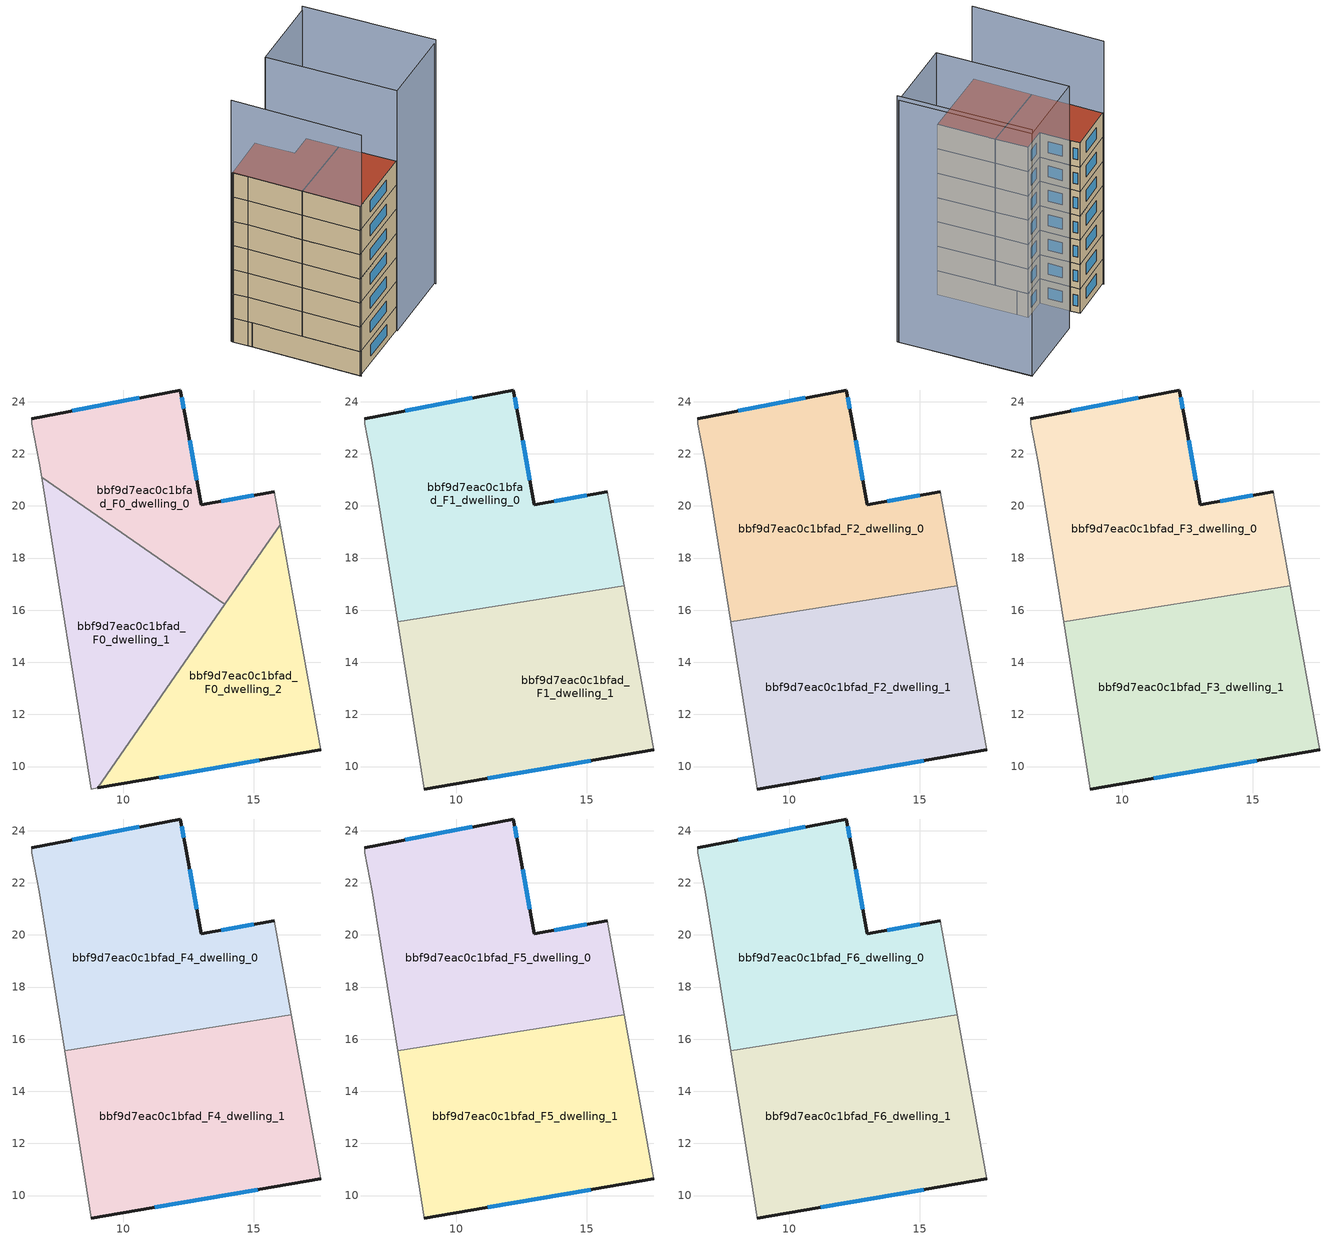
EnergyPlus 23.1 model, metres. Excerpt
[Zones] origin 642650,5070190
bbf9d7eac0c1bfad_F0_dwelling_0
 floor ground (EU_floor_Construction): 12.38,23.45 12.98,20.04 15.78,20.54 16.01,19.28 13.9,16.23 6.86,21.11 6.78,21.65 6.48,23.15 6.48,23.35 12.18,24.45 z0
 wall outside (EU_wall_Construction): 15.78,20.54 12.98,20.04 12.38,23.45 12.18,24.45 6.48,23.35 z0:3
 wall to bbf9d7eac0c1bfad_F0_dwelling_1 (EU_wall_Construction): 6.86,21.11 13.9,16.23 z0:3
 wall adiabatic (EU_wall_Construction): 6.48,23.35 6.48,23.15 6.78,21.65 6.86,21.11 / 16.01,19.28 15.78,20.54 z0:3
 wall to bbf9d7eac0c1bfad_F0_dwelling_2 (EU_wall_Construction): 13.9,16.23 16.01,19.28 z0:3
 window (EU_Window_Construction): 10.61,24.15 8.05,23.65 / 12.33,23.72 12.24,24.17 / 12.82,20.98 12.55,22.51 / 15.01,20.41 13.75,20.18 z0.83:2.17
bbf9d7eac0c1bfad_F0_dwelling_1
 floor ground (EU_floor_Construction): 13.9,16.23 9.01,9.18 8.78,9.14 6.86,21.11 z0
 wall adiabatic (EU_wall_Construction): 6.86,21.11 8.78,9.14 9.01,9.18 z0:3
 wall to bbf9d7eac0c1bfad_F0_dwelling_2 (EU_wall_Construction): 9.01,9.18 13.9,16.23 z0:3
bbf9d7eac0c1bfad_F0_dwelling_2
 floor ground (EU_floor_Construction): 16.01,19.28 17.58,10.64 9.01,9.18 z0
 wall outside (EU_wall_Construction): 9.01,9.18 17.58,10.64 z0:3
 wall adiabatic (EU_wall_Construction): 17.58,10.64 16.01,19.28 z0:3
 window (EU_Window_Construction): 11.37,9.58 15.22,10.23 z0.83:2.17
bbf9d7eac0c1bfad_F1_dwelling_0
 floor to bbf9d7eac0c1bfad_F0_dwelling_0 (EU_floor_Construction): 12.38,23.45 12.98,20.04 15.78,20.54 16.01,19.28 14.14,16.58 13.53,16.48 6.86,21.11 6.78,21.65 6.48,23.15 6.48,23.35 12.18,24.45 z3
 floor to bbf9d7eac0c1bfad_F0_dwelling_1 (EU_floor_Construction): 13.53,16.48 7.75,15.56 6.86,21.11 z3
 floor to bbf9d7eac0c1bfad_F0_dwelling_2 (EU_floor_Construction): 16.01,19.28 16.44,16.95 14.14,16.58 z3
 wall outside (EU_wall_Construction): 15.78,20.54 12.98,20.04 12.38,23.45 12.18,24.45 6.48,23.35 z3:6
 wall adiabatic (EU_wall_Construction): 16.44,16.95 15.78,20.54 / 6.48,23.35 6.48,23.15 6.78,21.65 7.75,15.56 z3:6
 wall to bbf9d7eac0c1bfad_F1_dwelling_1 (EU_wall_Construction): 7.75,15.56 16.44,16.95 z3:6
 window (EU_Window_Construction): 12.33,23.72 12.24,24.17 / 12.82,20.98 12.55,22.51 / 15.01,20.41 13.75,20.18 / 10.61,24.15 8.05,23.65 z3.83:5.17
bbf9d7eac0c1bfad_F1_dwelling_1
 floor to bbf9d7eac0c1bfad_F0_dwelling_1 (EU_floor_Construction): 13.9,16.23 9.01,9.18 8.78,9.14 7.75,15.56 13.53,16.48 z3
 floor to bbf9d7eac0c1bfad_F0_dwelling_2 (EU_floor_Construction): 16.44,16.95 17.58,10.64 9.01,9.18 14.14,16.58 z3
 floor to bbf9d7eac0c1bfad_F0_dwelling_0 (EU_floor_Construction): 14.14,16.58 13.9,16.23 13.53,16.48 z3
 wall outside (EU_wall_Construction): 8.78,9.14 17.58,10.64 z3:6
 wall adiabatic (EU_wall_Construction): 7.75,15.56 8.78,9.14 / 17.58,10.64 16.44,16.95 z3:6
 window (EU_Window_Construction): 11.2,9.55 15.16,10.22 z3.83:5.17
bbf9d7eac0c1bfad_F2_dwelling_0
 floor to bbf9d7eac0c1bfad_F1_dwelling_0 (EU_floor_Construction): 15.78,20.54 16.44,16.95 7.75,15.56 6.78,21.65 6.48,23.15 6.48,23.35 12.18,24.45 12.38,23.45 12.98,20.04 z6
 wall outside (EU_wall_Construction): 15.78,20.54 12.98,20.04 12.38,23.45 12.18,24.45 6.48,23.35 z6:9
 wall adiabatic (EU_wall_Construction): 16.44,16.95 15.78,20.54 / 6.48,23.35 6.48,23.15 6.78,21.65 7.75,15.56 z6:9
 wall to bbf9d7eac0c1bfad_F2_dwelling_1 (EU_wall_Construction): 7.75,15.56 16.44,16.95 z6:9
 window (EU_Window_Construction): 12.33,23.72 12.24,24.17 / 12.82,20.98 12.55,22.51 / 15.01,20.41 13.75,20.18 / 10.61,24.15 8.05,23.65 z6.83:8.17
bbf9d7eac0c1bfad_F2_dwelling_1
 floor to bbf9d7eac0c1bfad_F1_dwelling_1 (EU_floor_Construction): 16.44,16.95 17.58,10.64 8.78,9.14 7.75,15.56 z6
 wall outside (EU_wall_Construction): 8.78,9.14 17.58,10.64 z6:9
 wall adiabatic (EU_wall_Construction): 7.75,15.56 8.78,9.14 / 17.58,10.64 16.44,16.95 z6:9
 window (EU_Window_Construction): 11.2,9.55 15.16,10.22 z6.83:8.17
bbf9d7eac0c1bfad_F3_dwelling_0
 floor to bbf9d7eac0c1bfad_F2_dwelling_0 (EU_floor_Construction): 15.78,20.54 16.44,16.95 7.75,15.56 6.78,21.65 6.48,23.15 6.48,23.35 12.18,24.45 12.38,23.45 12.98,20.04 z9
 wall outside (EU_wall_Construction): 15.78,20.54 12.98,20.04 12.38,23.45 12.18,24.45 6.48,23.35 z9:12
 wall adiabatic (EU_wall_Construction): 16.44,16.95 15.78,20.54 / 6.48,23.35 6.48,23.15 6.78,21.65 7.75,15.56 z9:12
 wall to bbf9d7eac0c1bfad_F3_dwelling_1 (EU_wall_Construction): 7.75,15.56 16.44,16.95 z9:12
 window (EU_Window_Construction): 12.33,23.72 12.24,24.17 / 12.82,20.98 12.55,22.51 / 15.01,20.41 13.75,20.18 / 10.61,24.15 8.05,23.65 z9.83:11.17
bbf9d7eac0c1bfad_F3_dwelling_1
 floor to bbf9d7eac0c1bfad_F2_dwelling_1 (EU_floor_Construction): 16.44,16.95 17.58,10.64 8.78,9.14 7.75,15.56 z9
 wall outside (EU_wall_Construction): 8.78,9.14 17.58,10.64 z9:12
 wall adiabatic (EU_wall_Construction): 7.75,15.56 8.78,9.14 / 17.58,10.64 16.44,16.95 z9:12
 window (EU_Window_Construction): 11.2,9.55 15.16,10.22 z9.83:11.17
bbf9d7eac0c1bfad_F4_dwelling_0
 floor to bbf9d7eac0c1bfad_F3_dwelling_0 (EU_floor_Construction): 15.78,20.54 16.44,16.95 7.75,15.56 6.78,21.65 6.48,23.15 6.48,23.35 12.18,24.45 12.38,23.45 12.98,20.04 z12
 wall outside (EU_wall_Construction): 15.78,20.54 12.98,20.04 12.38,23.45 12.18,24.45 6.48,23.35 z12:15
 wall adiabatic (EU_wall_Construction): 16.44,16.95 15.78,20.54 / 6.48,23.35 6.48,23.15 6.78,21.65 7.75,15.56 z12:15
 wall to bbf9d7eac0c1bfad_F4_dwelling_1 (EU_wall_Construction): 7.75,15.56 16.44,16.95 z12:15
 window (EU_Window_Construction): 12.33,23.72 12.24,24.17 / 12.82,20.98 12.55,22.51 / 15.01,20.41 13.75,20.18 / 10.61,24.15 8.05,23.65 z12.83:14.17
bbf9d7eac0c1bfad_F4_dwelling_1
 floor to bbf9d7eac0c1bfad_F3_dwelling_1 (EU_floor_Construction): 16.44,16.95 17.58,10.64 8.78,9.14 7.75,15.56 z12
 wall outside (EU_wall_Construction): 8.78,9.14 17.58,10.64 z12:15
 wall adiabatic (EU_wall_Construction): 7.75,15.56 8.78,9.14 / 17.58,10.64 16.44,16.95 z12:15
 window (EU_Window_Construction): 11.2,9.55 15.16,10.22 z12.83:14.17
bbf9d7eac0c1bfad_F5_dwelling_0
 floor to bbf9d7eac0c1bfad_F4_dwelling_0 (EU_floor_Construction): 15.78,20.54 16.44,16.95 7.75,15.56 6.78,21.65 6.48,23.15 6.48,23.35 12.18,24.45 12.38,23.45 12.98,20.04 z15
 wall outside (EU_wall_Construction): 15.78,20.54 12.98,20.04 12.38,23.45 12.18,24.45 6.48,23.35 z15:18
 wall adiabatic (EU_wall_Construction): 16.44,16.95 15.78,20.54 / 6.48,23.35 6.48,23.15 6.78,21.65 7.75,15.56 z15:18
 wall to bbf9d7eac0c1bfad_F5_dwelling_1 (EU_wall_Construction): 7.75,15.56 16.44,16.95 z15:18
 window (EU_Window_Construction): 12.33,23.72 12.24,24.17 / 12.82,20.98 12.55,22.51 / 15.01,20.41 13.75,20.18 / 10.61,24.15 8.05,23.65 z15.83:17.17
bbf9d7eac0c1bfad_F5_dwelling_1
 floor to bbf9d7eac0c1bfad_F4_dwelling_1 (EU_floor_Construction): 16.44,16.95 17.58,10.64 8.78,9.14 7.75,15.56 z15
 wall outside (EU_wall_Construction): 8.78,9.14 17.58,10.64 z15:18
 wall adiabatic (EU_wall_Construction): 7.75,15.56 8.78,9.14 / 17.58,10.64 16.44,16.95 z15:18
 window (EU_Window_Construction): 11.2,9.55 15.16,10.22 z15.83:17.17
bbf9d7eac0c1bfad_F6_dwelling_0
 floor to bbf9d7eac0c1bfad_F5_dwelling_0 (EU_floor_Construction): 15.78,20.54 16.44,16.95 7.75,15.56 6.78,21.65 6.48,23.15 6.48,23.35 12.18,24.45 12.38,23.45 12.98,20.04 z18
 wall outside (EU_wall_Construction): 15.78,20.54 12.98,20.04 12.38,23.45 12.18,24.45 6.48,23.35 z18:21
 wall adiabatic (EU_wall_Construction): 16.44,16.95 15.78,20.54 / 6.48,23.35 6.48,23.15 6.78,21.65 7.75,15.56 z18:21
 wall to bbf9d7eac0c1bfad_F6_dwelling_1 (EU_wall_Construction): 7.75,15.56 16.44,16.95 z18:21
 window (EU_Window_Construction): 12.33,23.72 12.24,24.17 / 12.82,20.98 12.55,22.51 / 15.01,20.41 13.75,20.18 / 10.61,24.15 8.05,23.65 z18.83:20.17
 roof outside (EU_roof_Construction): 16.44,16.95 15.78,20.54 12.98,20.04 12.38,23.45 12.18,24.45 6.48,23.35 6.48,23.15 6.78,21.65 7.75,15.56 z21
bbf9d7eac0c1bfad_F6_dwelling_1
 floor to bbf9d7eac0c1bfad_F5_dwelling_1 (EU_floor_Construction): 16.44,16.95 17.58,10.64 8.78,9.14 7.75,15.56 z18
 wall outside (EU_wall_Construction): 8.78,9.14 17.58,10.64 z18:21
 wall adiabatic (EU_wall_Construction): 7.75,15.56 8.78,9.14 / 17.58,10.64 16.44,16.95 z18:21
 window (EU_Window_Construction): 11.2,9.55 15.16,10.22 z18.83:20.17
 roof outside (EU_roof_Construction): 17.58,10.64 16.44,16.95 7.75,15.56 8.78,9.14 z21
shading: 26.72,11.97 24.09,26.67 z0:30.3; 6.52,23.49 8.8,8.99 z0:29.9; 24.09,26.65 26.69,12.13 / 26.69,12.13 17.58,10.5 / 17.58,10.5 14.98,25.01 / 14.98,25.01 24.09,26.65 z0:29.8
[Building]
EU S2 Campaign: North Axis=0; Terrain=City; Solar Distribution=FullExterior
[Site:Location]
Lyon-Bron: Latitude=45.75; Longitude=5; Time Zone=1; Elevation=198
[SizingPeriod:WeatherFileDays]
AnnualSizingPeriod: Begin Month=1; Begin Day of Month=1; End Month=12; End Day of Month=31; Day of Week for Start Day=Monday; Use Weather File Daylight Saving Period=No; Use Weather File Rain and Snow Indicators=No
[MATERIAL]
EU_InternalMass_Material: Roughness=MediumRough; Thickness=0.1; Conductivity=1; Density=1800; Specific Heat=900; Thermal Absorptance=0.9; Solar Absorptance=0.7; Visible Absorptance=0.7
[MATERIAL:NOMASS] Roughness=MediumRough; Thermal Absorptance=0.9; Solar Absorptance=0.7; Visible Absorptance=0.7
Name | Thermal Resistance
EU_wall_NoMass | 0.87146
EU_roof_NoMass | 0.842276
EU_floor_NoMass | 0.496999
[WINDOWMATERIAL:SIMPLEGLAZINGSYSTEM]
EU_Window_SimpleGlazing: UFactor=2.2525; Solar Heat Gain Coefficient=0.76; Visible Transmittance=0.76
[CONSTRUCTION]
EU_wall_Construction: EU_wall_NoMass
EU_roof_Construction: EU_roof_NoMass
EU_floor_Construction: EU_floor_NoMass
EU_Window_Construction: EU_Window_SimpleGlazing
EU_InternalMass_Construction: EU_InternalMass_Material
[ZONE] Type=1; Multiplier=1; Ceiling Height=autocalculate; Floor Area=autocalculate; Part of Total Floor Area=Yes
Name | Volume
bbf9d7eac0c1bfad_F0_dwelling_0 | 114.507
bbf9d7eac0c1bfad_F1_dwelling_0; bbf9d7eac0c1bfad_F2_dwelling_0; bbf9d7eac0c1bfad_F3_dwelling_0; bbf9d7eac0c1bfad_F4_dwelling_0; bbf9d7eac0c1bfad_F5_dwelling_0; bbf9d7eac0c1bfad_F6_dwelling_0 | 171.776
bbf9d7eac0c1bfad_F0_dwelling_1 | 114.497
bbf9d7eac0c1bfad_F1_dwelling_1; bbf9d7eac0c1bfad_F2_dwelling_1; bbf9d7eac0c1bfad_F3_dwelling_1; bbf9d7eac0c1bfad_F4_dwelling_1; bbf9d7eac0c1bfad_F5_dwelling_1; bbf9d7eac0c1bfad_F6_dwelling_1 | 171.772
bbf9d7eac0c1bfad_F0_dwelling_2 | 114.538
[INTERNALMASS] Construction=EU_InternalMass_Construction
Name | Zone or ZoneList | Surface Area
bbf9d7eac0c1bfad_F0_dwelling_0_EU_InternalMass | bbf9d7eac0c1bfad_F0_dwelling_0 | 38.1685
bbf9d7eac0c1bfad_F0_dwelling_1_EU_InternalMass | bbf9d7eac0c1bfad_F0_dwelling_1 | 38.164
bbf9d7eac0c1bfad_F0_dwelling_2_EU_InternalMass | bbf9d7eac0c1bfad_F0_dwelling_2 | 38.1792
bbf9d7eac0c1bfad_F1_dwelling_0_EU_InternalMass | bbf9d7eac0c1bfad_F1_dwelling_0 | 57.2594
bbf9d7eac0c1bfad_F1_dwelling_1_EU_InternalMass | bbf9d7eac0c1bfad_F1_dwelling_1 | 57.2572
bbf9d7eac0c1bfad_F2_dwelling_0_EU_InternalMass | bbf9d7eac0c1bfad_F2_dwelling_0 | 57.2594
bbf9d7eac0c1bfad_F2_dwelling_1_EU_InternalMass | bbf9d7eac0c1bfad_F2_dwelling_1 | 57.2572
bbf9d7eac0c1bfad_F3_dwelling_0_EU_InternalMass | bbf9d7eac0c1bfad_F3_dwelling_0 | 57.2594
bbf9d7eac0c1bfad_F3_dwelling_1_EU_InternalMass | bbf9d7eac0c1bfad_F3_dwelling_1 | 57.2572
bbf9d7eac0c1bfad_F4_dwelling_0_EU_InternalMass | bbf9d7eac0c1bfad_F4_dwelling_0 | 57.2594
bbf9d7eac0c1bfad_F4_dwelling_1_EU_InternalMass | bbf9d7eac0c1bfad_F4_dwelling_1 | 57.2572
bbf9d7eac0c1bfad_F5_dwelling_0_EU_InternalMass | bbf9d7eac0c1bfad_F5_dwelling_0 | 57.2594
bbf9d7eac0c1bfad_F5_dwelling_1_EU_InternalMass | bbf9d7eac0c1bfad_F5_dwelling_1 | 57.2572
bbf9d7eac0c1bfad_F6_dwelling_0_EU_InternalMass | bbf9d7eac0c1bfad_F6_dwelling_0 | 57.2594
bbf9d7eac0c1bfad_F6_dwelling_1_EU_InternalMass | bbf9d7eac0c1bfad_F6_dwelling_1 | 57.2572
[OTHEREQUIPMENT] Fuel Type=Electricity; Design Level Calculation Method=Watts/Area; Power per Zone Floor Area=1; Fraction Latent=0; Fraction Radiant=0; Fraction Lost=0; Carbon Dioxide Generation Rate=0; EndUse Subcategory=EU_Step8_InternalGains
Name | Zone or ZoneList or Space or SpaceList | Schedule
EU_Step8_InternalGain_bbf9d7eac0c1bfad_F0_dwelling_0_f000 | bbf9d7eac0c1bfad_F0_dwelling_0 | EU_Step8_GainSchedule_bbf9d7eac0c1bfad_F0_dwelling_0_f000
EU_Step8_InternalGain_bbf9d7eac0c1bfad_F0_dwelling_1_f000 | bbf9d7eac0c1bfad_F0_dwelling_1 | EU_Step8_GainSchedule_bbf9d7eac0c1bfad_F0_dwelling_1_f000
EU_Step8_InternalGain_bbf9d7eac0c1bfad_F0_dwelling_2_f000 | bbf9d7eac0c1bfad_F0_dwelling_2 | EU_Step8_GainSchedule_bbf9d7eac0c1bfad_F0_dwelling_2_f000
EU_Step8_InternalGain_bbf9d7eac0c1bfad_F1_dwelling_0_f000 | bbf9d7eac0c1bfad_F1_dwelling_0 | EU_Step8_GainSchedule_bbf9d7eac0c1bfad_F1_dwelling_0_f000
EU_Step8_InternalGain_bbf9d7eac0c1bfad_F1_dwelling_1_f000 | bbf9d7eac0c1bfad_F1_dwelling_1 | EU_Step8_GainSchedule_bbf9d7eac0c1bfad_F1_dwelling_1_f000
EU_Step8_InternalGain_bbf9d7eac0c1bfad_F2_dwelling_0_f000 | bbf9d7eac0c1bfad_F2_dwelling_0 | EU_Step8_GainSchedule_bbf9d7eac0c1bfad_F2_dwelling_0_f000
EU_Step8_InternalGain_bbf9d7eac0c1bfad_F2_dwelling_1_f000 | bbf9d7eac0c1bfad_F2_dwelling_1 | EU_Step8_GainSchedule_bbf9d7eac0c1bfad_F2_dwelling_1_f000
EU_Step8_InternalGain_bbf9d7eac0c1bfad_F3_dwelling_0_f000 | bbf9d7eac0c1bfad_F3_dwelling_0 | EU_Step8_GainSchedule_bbf9d7eac0c1bfad_F3_dwelling_0_f000
EU_Step8_InternalGain_bbf9d7eac0c1bfad_F3_dwelling_1_f000 | bbf9d7eac0c1bfad_F3_dwelling_1 | EU_Step8_GainSchedule_bbf9d7eac0c1bfad_F3_dwelling_1_f000
EU_Step8_InternalGain_bbf9d7eac0c1bfad_F4_dwelling_0_f000 | bbf9d7eac0c1bfad_F4_dwelling_0 | EU_Step8_GainSchedule_bbf9d7eac0c1bfad_F4_dwelling_0_f000
EU_Step8_InternalGain_bbf9d7eac0c1bfad_F4_dwelling_1_f000 | bbf9d7eac0c1bfad_F4_dwelling_1 | EU_Step8_GainSchedule_bbf9d7eac0c1bfad_F4_dwelling_1_f000
EU_Step8_InternalGain_bbf9d7eac0c1bfad_F5_dwelling_0_f000 | bbf9d7eac0c1bfad_F5_dwelling_0 | EU_Step8_GainSchedule_bbf9d7eac0c1bfad_F5_dwelling_0_f000
EU_Step8_InternalGain_bbf9d7eac0c1bfad_F5_dwelling_1_f000 | bbf9d7eac0c1bfad_F5_dwelling_1 | EU_Step8_GainSchedule_bbf9d7eac0c1bfad_F5_dwelling_1_f000
EU_Step8_InternalGain_bbf9d7eac0c1bfad_F6_dwelling_0_f000 | bbf9d7eac0c1bfad_F6_dwelling_0 | EU_Step8_GainSchedule_bbf9d7eac0c1bfad_F6_dwelling_0_f000
EU_Step8_InternalGain_bbf9d7eac0c1bfad_F6_dwelling_1_f000 | bbf9d7eac0c1bfad_F6_dwelling_1 | EU_Step8_GainSchedule_bbf9d7eac0c1bfad_F6_dwelling_1_f000
[ZONEVENTILATION:DESIGNFLOWRATE] Schedule=EU_AlwaysOn; Design Flow Rate Calculation Method=AirChanges/Hour; Air Changes per Hour=0.425; Ventilation Type=Natural; Fan Pressure Rise=0; Fan Total Efficiency=1; Constant Term Coefficient=1; Temperature Term Coefficient=0; Velocity Term Coefficient=0; Velocity Squared Term Coefficient=0; Minimum Indoor Temperature=-100; Maximum Indoor Temperature=100; Delta Temperature=-100; Minimum Outdoor Temperature=-100; Maximum Outdoor Temperature=100; Maximum Wind Speed=40
Name | Zone or ZoneList or Space or SpaceList
EU_ConstantAir_bbf9d7eac0c1bfad_F0_dwelling_0 | bbf9d7eac0c1bfad_F0_dwelling_0
EU_ConstantAir_bbf9d7eac0c1bfad_F0_dwelling_1 | bbf9d7eac0c1bfad_F0_dwelling_1
EU_ConstantAir_bbf9d7eac0c1bfad_F0_dwelling_2 | bbf9d7eac0c1bfad_F0_dwelling_2
EU_ConstantAir_bbf9d7eac0c1bfad_F1_dwelling_0 | bbf9d7eac0c1bfad_F1_dwelling_0
EU_ConstantAir_bbf9d7eac0c1bfad_F1_dwelling_1 | bbf9d7eac0c1bfad_F1_dwelling_1
EU_ConstantAir_bbf9d7eac0c1bfad_F2_dwelling_0 | bbf9d7eac0c1bfad_F2_dwelling_0
EU_ConstantAir_bbf9d7eac0c1bfad_F2_dwelling_1 | bbf9d7eac0c1bfad_F2_dwelling_1
EU_ConstantAir_bbf9d7eac0c1bfad_F3_dwelling_0 | bbf9d7eac0c1bfad_F3_dwelling_0
EU_ConstantAir_bbf9d7eac0c1bfad_F3_dwelling_1 | bbf9d7eac0c1bfad_F3_dwelling_1
EU_ConstantAir_bbf9d7eac0c1bfad_F4_dwelling_0 | bbf9d7eac0c1bfad_F4_dwelling_0
EU_ConstantAir_bbf9d7eac0c1bfad_F4_dwelling_1 | bbf9d7eac0c1bfad_F4_dwelling_1
EU_ConstantAir_bbf9d7eac0c1bfad_F5_dwelling_0 | bbf9d7eac0c1bfad_F5_dwelling_0
EU_ConstantAir_bbf9d7eac0c1bfad_F5_dwelling_1 | bbf9d7eac0c1bfad_F5_dwelling_1
EU_ConstantAir_bbf9d7eac0c1bfad_F6_dwelling_0 | bbf9d7eac0c1bfad_F6_dwelling_0
EU_ConstantAir_bbf9d7eac0c1bfad_F6_dwelling_1 | bbf9d7eac0c1bfad_F6_dwelling_1
[HVACTEMPLATE:THERMOSTAT] Constant Heating Setpoint=20; Constant Cooling Setpoint=50
EU_HeatOnly_bbf9d7eac0c1bfad_F0_dwelling_0; EU_HeatOnly_bbf9d7eac0c1bfad_F0_dwelling_1; EU_HeatOnly_bbf9d7eac0c1bfad_F0_dwelling_2; EU_HeatOnly_bbf9d7eac0c1bfad_F1_dwelling_0; EU_HeatOnly_bbf9d7eac0c1bfad_F1_dwelling_1; EU_HeatOnly_bbf9d7eac0c1bfad_F2_dwelling_0; EU_HeatOnly_bbf9d7eac0c1bfad_F2_dwelling_1; EU_HeatOnly_bbf9d7eac0c1bfad_F3_dwelling_0; EU_HeatOnly_bbf9d7eac0c1bfad_F3_dwelling_1; EU_HeatOnly_bbf9d7eac0c1bfad_F4_dwelling_0; EU_HeatOnly_bbf9d7eac0c1bfad_F4_dwelling_1; EU_HeatOnly_bbf9d7eac0c1bfad_F5_dwelling_0; EU_HeatOnly_bbf9d7eac0c1bfad_F5_dwelling_1; EU_HeatOnly_bbf9d7eac0c1bfad_F6_dwelling_0; EU_HeatOnly_bbf9d7eac0c1bfad_F6_dwelling_1
[HVACTEMPLATE:ZONE:IDEALLOADSAIRSYSTEM] System Availability Schedule=EU_AlwaysOn; Maximum Heating Supply Air Temperature=50; Minimum Cooling Supply Air Temperature=13; Maximum Heating Supply Air Humidity Ratio=0.0156; Minimum Cooling Supply Air Humidity Ratio=0.0077; Heating Limit=NoLimit; Cooling Limit=NoLimit; Heating Availability Schedule=EU_AlwaysOn; Cooling Availability Schedule=EU_CoolingOff; Dehumidification Control Type=ConstantSensibleHeatRatio; Cooling Sensible Heat Ratio=0.7; Dehumidification Setpoint=60; Humidification Control Type=None; Humidification Setpoint=30; Outdoor Air Method=None; Outdoor Air Flow Rate per Person=0.00944; Outdoor Air Flow Rate per Zone Floor Area=0; Outdoor Air Flow Rate per Zone=0; Demand Controlled Ventilation Type=None; Outdoor Air Economizer Type=NoEconomizer; Heat Recovery Type=None; Sensible Heat Recovery Effectiveness=0.7; Latent Heat Recovery Effectiveness=0.65
Name | Template Thermostat
bbf9d7eac0c1bfad_F0_dwelling_0 | EU_HeatOnly_bbf9d7eac0c1bfad_F0_dwelling_0
bbf9d7eac0c1bfad_F0_dwelling_1 | EU_HeatOnly_bbf9d7eac0c1bfad_F0_dwelling_1
bbf9d7eac0c1bfad_F0_dwelling_2 | EU_HeatOnly_bbf9d7eac0c1bfad_F0_dwelling_2
bbf9d7eac0c1bfad_F1_dwelling_0 | EU_HeatOnly_bbf9d7eac0c1bfad_F1_dwelling_0
bbf9d7eac0c1bfad_F1_dwelling_1 | EU_HeatOnly_bbf9d7eac0c1bfad_F1_dwelling_1
bbf9d7eac0c1bfad_F2_dwelling_0 | EU_HeatOnly_bbf9d7eac0c1bfad_F2_dwelling_0
bbf9d7eac0c1bfad_F2_dwelling_1 | EU_HeatOnly_bbf9d7eac0c1bfad_F2_dwelling_1
bbf9d7eac0c1bfad_F3_dwelling_0 | EU_HeatOnly_bbf9d7eac0c1bfad_F3_dwelling_0
bbf9d7eac0c1bfad_F3_dwelling_1 | EU_HeatOnly_bbf9d7eac0c1bfad_F3_dwelling_1
bbf9d7eac0c1bfad_F4_dwelling_0 | EU_HeatOnly_bbf9d7eac0c1bfad_F4_dwelling_0
bbf9d7eac0c1bfad_F4_dwelling_1 | EU_HeatOnly_bbf9d7eac0c1bfad_F4_dwelling_1
bbf9d7eac0c1bfad_F5_dwelling_0 | EU_HeatOnly_bbf9d7eac0c1bfad_F5_dwelling_0
bbf9d7eac0c1bfad_F5_dwelling_1 | EU_HeatOnly_bbf9d7eac0c1bfad_F5_dwelling_1
bbf9d7eac0c1bfad_F6_dwelling_0 | EU_HeatOnly_bbf9d7eac0c1bfad_F6_dwelling_0
bbf9d7eac0c1bfad_F6_dwelling_1 | EU_HeatOnly_bbf9d7eac0c1bfad_F6_dwelling_1
[SIZING:ZONE] Zone Cooling Design Supply Air Temperature Input Method=SupplyAirTemperature; Zone Cooling Design Supply Air Temperature=13; Zone Heating Design Supply Air Temperature Input Method=SupplyAirTemperature; Zone Heating Design Supply Air Temperature=50; Zone Cooling Design Supply Air Humidity Ratio=0.008; Zone Heating Design Supply Air Humidity Ratio=0.008; Cooling Design Air Flow Method=DesignDay; Cooling Design Air Flow Rate=0; Cooling Minimum Air Flow per Zone Floor Area=0.000762; Cooling Minimum Air Flow=0; Cooling Minimum Air Flow Fraction=0.2; Heating Design Air Flow Method=DesignDay; Heating Design Air Flow Rate=0; Heating Maximum Air Flow per Zone Floor Area=0.002032; Heating Maximum Air Flow=0.141576; Heating Maximum Air Flow Fraction=0.3; Account for Dedicated Outdoor Air System=No; Dedicated Outdoor Air System Control Strategy=NeutralSupplyAir; Dedicated Outdoor Air Low Setpoint Temperature for Design=autosize; Dedicated Outdoor Air High Setpoint Temperature for Design=autosize; Zone Load Sizing Method=Sensible Load Only No Latent Load; Zone Latent Cooling Design Supply Air Humidity Ratio Input Method=HumidityRatioDifference; Zone Cooling Design Supply Air Humidity Ratio Difference=0.005; Zone Latent Heating Design Supply Air Humidity Ratio Input Method=HumidityRatioDifference; Zone Humidification Design Supply Air Humidity Ratio Difference=0.005
bbf9d7eac0c1bfad_F0_dwelling_0; bbf9d7eac0c1bfad_F0_dwelling_1; bbf9d7eac0c1bfad_F0_dwelling_2; bbf9d7eac0c1bfad_F1_dwelling_0; bbf9d7eac0c1bfad_F1_dwelling_1; bbf9d7eac0c1bfad_F2_dwelling_0; bbf9d7eac0c1bfad_F2_dwelling_1; bbf9d7eac0c1bfad_F3_dwelling_0; bbf9d7eac0c1bfad_F3_dwelling_1; bbf9d7eac0c1bfad_F4_dwelling_0; bbf9d7eac0c1bfad_F4_dwelling_1; bbf9d7eac0c1bfad_F5_dwelling_0; bbf9d7eac0c1bfad_F5_dwelling_1; bbf9d7eac0c1bfad_F6_dwelling_0; bbf9d7eac0c1bfad_F6_dwelling_1
[SCHEDULE:CONSTANT]
Name | Hourly Value
EU_AlwaysOn | 1
EU_CoolingOff | 0
[SCHEDULE:FILE] Column Number=1; Rows to Skip at Top=0; Number of Hours of Data=8760; Column Separator=Comma; Interpolate to Timestep=No; Minutes per Item=60; Adjust Schedule for Daylight Savings=Yes
Name | File
EU_Step8_GainSchedule_bbf9d7eac0c1bfad_F0_dwelling_0_f000 | ../../schedules/bbf9d7eac0c1bfad/bbf9d7eac0c1bfad_F0_dwelling_0_f000_gain.csv
EU_Step8_GainSchedule_bbf9d7eac0c1bfad_F0_dwelling_1_f000 | ../../schedules/bbf9d7eac0c1bfad/bbf9d7eac0c1bfad_F0_dwelling_1_f000_gain.csv
EU_Step8_GainSchedule_bbf9d7eac0c1bfad_F0_dwelling_2_f000 | ../../schedules/bbf9d7eac0c1bfad/bbf9d7eac0c1bfad_F0_dwelling_2_f000_gain.csv
EU_Step8_GainSchedule_bbf9d7eac0c1bfad_F1_dwelling_0_f000 | ../../schedules/bbf9d7eac0c1bfad/bbf9d7eac0c1bfad_F1_dwelling_0_f000_gain.csv
EU_Step8_GainSchedule_bbf9d7eac0c1bfad_F1_dwelling_1_f000 | ../../schedules/bbf9d7eac0c1bfad/bbf9d7eac0c1bfad_F1_dwelling_1_f000_gain.csv
EU_Step8_GainSchedule_bbf9d7eac0c1bfad_F2_dwelling_0_f000 | ../../schedules/bbf9d7eac0c1bfad/bbf9d7eac0c1bfad_F2_dwelling_0_f000_gain.csv
EU_Step8_GainSchedule_bbf9d7eac0c1bfad_F2_dwelling_1_f000 | ../../schedules/bbf9d7eac0c1bfad/bbf9d7eac0c1bfad_F2_dwelling_1_f000_gain.csv
EU_Step8_GainSchedule_bbf9d7eac0c1bfad_F3_dwelling_0_f000 | ../../schedules/bbf9d7eac0c1bfad/bbf9d7eac0c1bfad_F3_dwelling_0_f000_gain.csv
EU_Step8_GainSchedule_bbf9d7eac0c1bfad_F3_dwelling_1_f000 | ../../schedules/bbf9d7eac0c1bfad/bbf9d7eac0c1bfad_F3_dwelling_1_f000_gain.csv
EU_Step8_GainSchedule_bbf9d7eac0c1bfad_F4_dwelling_0_f000 | ../../schedules/bbf9d7eac0c1bfad/bbf9d7eac0c1bfad_F4_dwelling_0_f000_gain.csv
EU_Step8_GainSchedule_bbf9d7eac0c1bfad_F4_dwelling_1_f000 | ../../schedules/bbf9d7eac0c1bfad/bbf9d7eac0c1bfad_F4_dwelling_1_f000_gain.csv
EU_Step8_GainSchedule_bbf9d7eac0c1bfad_F5_dwelling_0_f000 | ../../schedules/bbf9d7eac0c1bfad/bbf9d7eac0c1bfad_F5_dwelling_0_f000_gain.csv
EU_Step8_GainSchedule_bbf9d7eac0c1bfad_F5_dwelling_1_f000 | ../../schedules/bbf9d7eac0c1bfad/bbf9d7eac0c1bfad_F5_dwelling_1_f000_gain.csv
EU_Step8_GainSchedule_bbf9d7eac0c1bfad_F6_dwelling_0_f000 | ../../schedules/bbf9d7eac0c1bfad/bbf9d7eac0c1bfad_F6_dwelling_0_f000_gain.csv
EU_Step8_GainSchedule_bbf9d7eac0c1bfad_F6_dwelling_1_f000 | ../../schedules/bbf9d7eac0c1bfad/bbf9d7eac0c1bfad_F6_dwelling_1_f000_gain.csv
